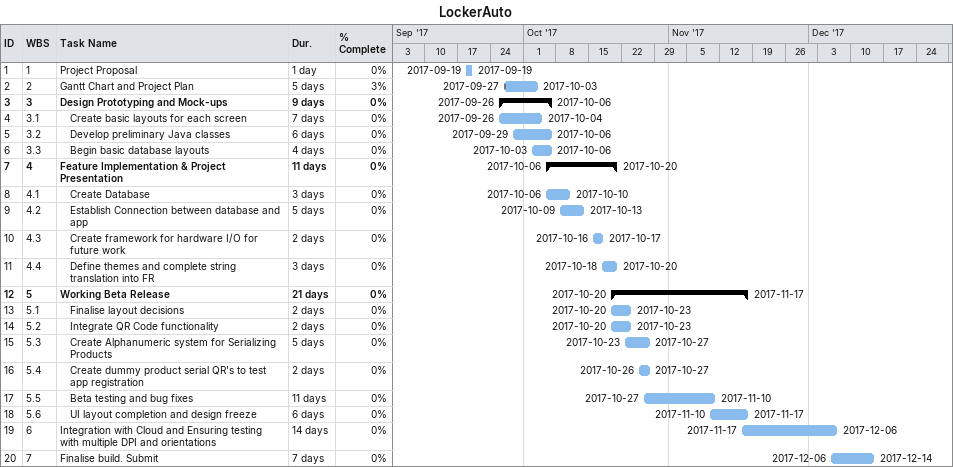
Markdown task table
LockerAuto

| ID | WBS | Task | Duration | Start | Finish | % complete |
|---|---|---|---|---|---|---|
| 1 | 1 | Project Proposal | 1d | 2017-09-19 | 2017-09-19 | 0 |
| 2 | 2 | Gantt Chart and Project Plan | 5d | 2017-09-27 | 2017-10-03 | 3 |
| 3 | 3 | **Design Prototyping and Mock-ups** | 9d | 2017-09-26 | 2017-10-06 | 0 |
| 4 | 3.1 | Create basic layouts for each screen | 7d | 2017-09-26 | 2017-10-04 | 0 |
| 5 | 3.2 | Develop preliminary Java classes | 6d | 2017-09-29 | 2017-10-06 | 0 |
| 6 | 3.3 | Begin basic database layouts | 4d | 2017-10-03 | 2017-10-06 | 0 |
| 7 | 4 | **Feature Implementation & Project Presentation** | 11d | 2017-10-06 | 2017-10-20 | 0 |
| 8 | 4.1 | Create Database | 3d | 2017-10-06 | 2017-10-10 | 0 |
| 9 | 4.2 | Establish Connection between database and app | 5d | 2017-10-09 | 2017-10-13 | 0 |
| 10 | 4.3 | Create framework for hardware I/O for future work | 2d | 2017-10-16 | 2017-10-17 | 0 |
| 11 | 4.4 | Define themes and complete string translation into FR | 3d | 2017-10-18 | 2017-10-20 | 0 |
| 12 | 5 | **Working Beta Release** | 21d | 2017-10-20 | 2017-11-17 | 0 |
| 13 | 5.1 | Finalise layout decisions | 2d | 2017-10-20 | 2017-10-23 | 0 |
| 14 | 5.2 | Integrate QR Code functionality | 2d | 2017-10-20 | 2017-10-23 | 0 |
| 15 | 5.3 | Create Alphanumeric system for Serializing Products | 5d | 2017-10-23 | 2017-10-27 | 0 |
| 16 | 5.4 | Create dummy product serial QR's to test app registration | 2d | 2017-10-26 | 2017-10-27 | 0 |
| 17 | 5.5 | Beta testing and bug fixes | 11d | 2017-10-27 | 2017-11-10 | 0 |
| 18 | 5.6 | UI layout completion and design freeze | 6d | 2017-11-10 | 2017-11-17 | 0 |
| 19 | 6 | Integration with Cloud and Ensuring testing with multiple DPI and orientations | 14d | 2017-11-17 | 2017-12-06 | 0 |
| 20 | 7 | Finalise build. Submit | 7d | 2017-12-06 | 2017-12-14 | 0 |
